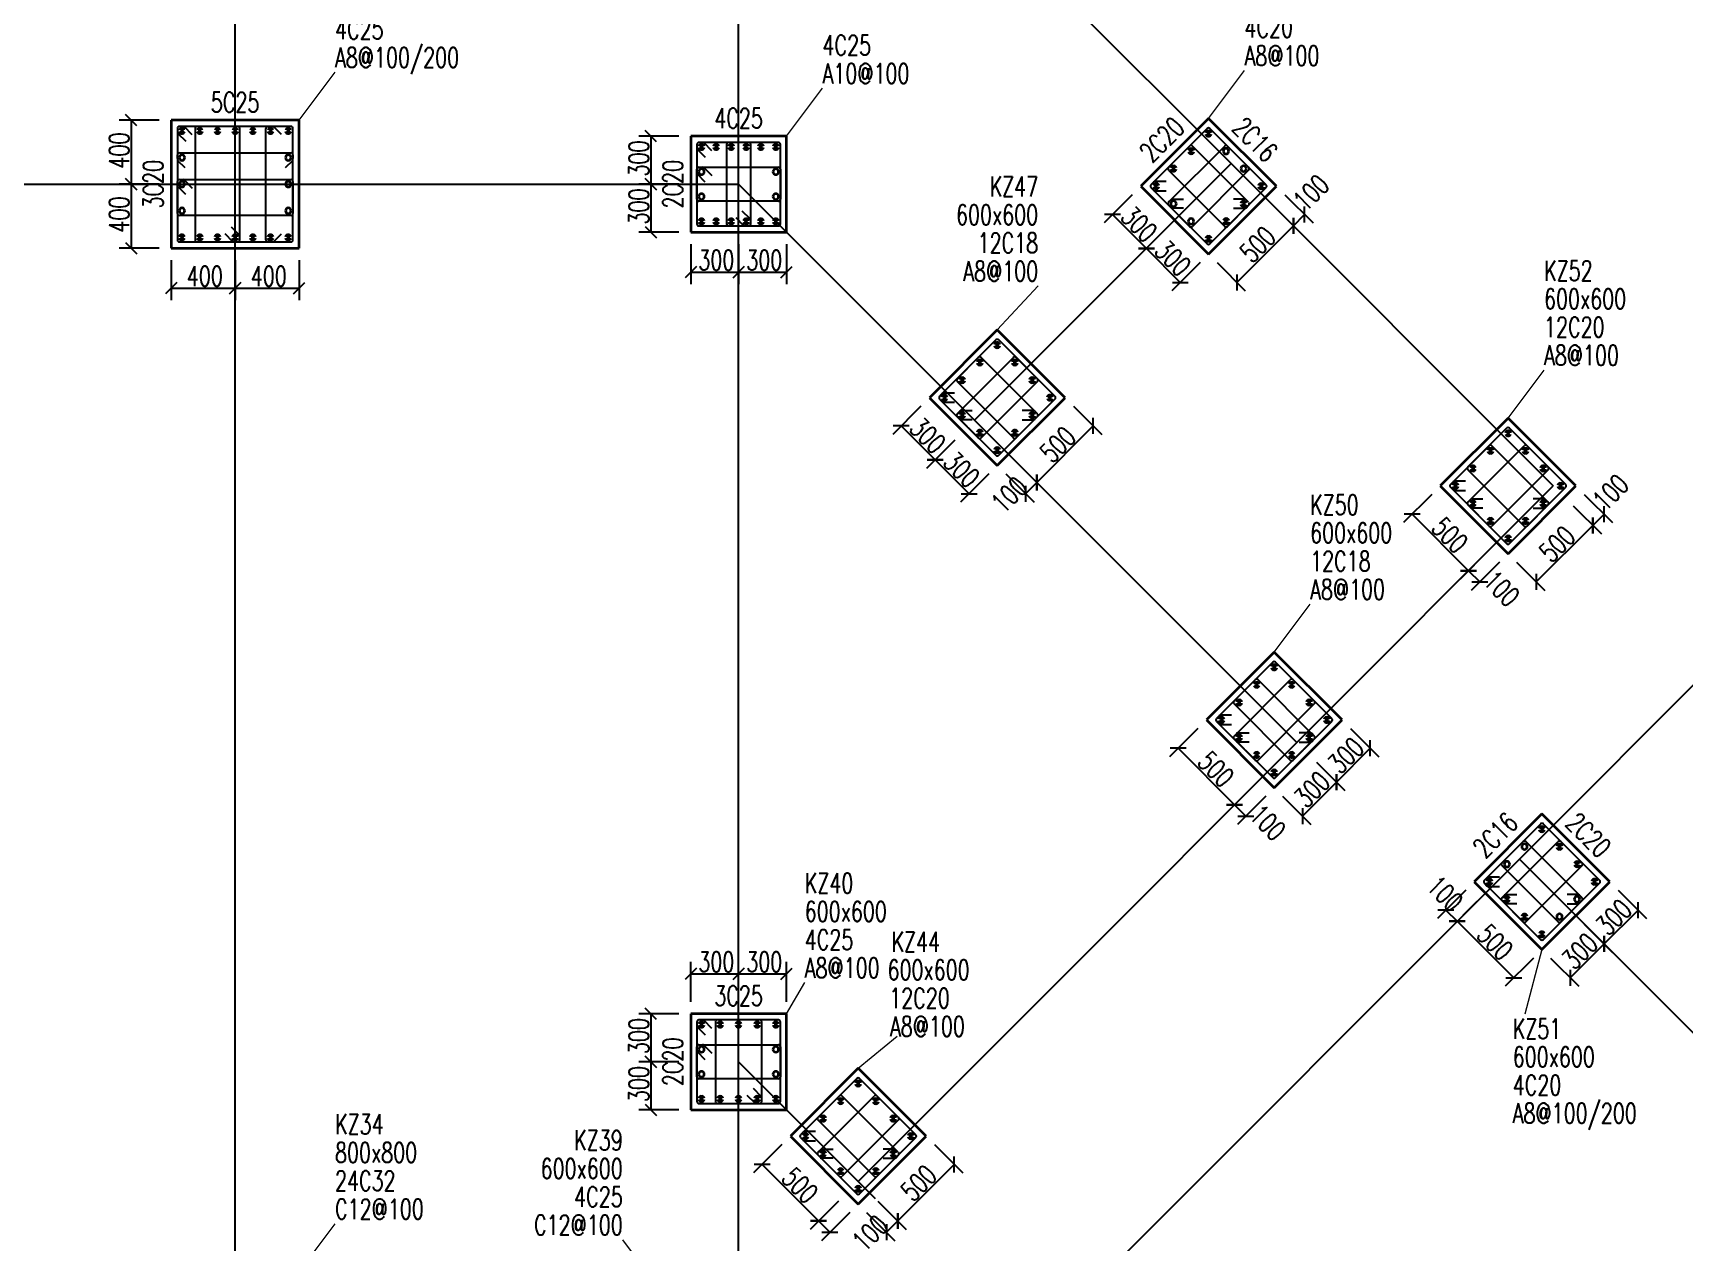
# Model space of a CAD drawing. Header units: inches. Extents: x 18712 to 314639, y 0 to 420500.
# Drawn here: x 77282 to 97940, y 219037 to 234155 of the extents above; entities that cross this region are included whole.
import ezdxf
from ezdxf.enums import TextEntityAlignment as Align
from ezdxf.lldxf.tags import DXFTag

# ---------------------------------------------------------------- set-up
doc = ezdxf.new("R2010")
doc.units = ezdxf.units.IN
doc.header["$LTSCALE"] = 1000
doc.header["$MEASUREMENT"] = 0
doc.layers.get('0').update_dxf_attribs({"true_color": 0xffffff})
for name, color, linetype, true_color in [('DOTE', 1, 'DOTE', 0xff0000), ('G-KL|柱标注', 3, 'Continuous', 0x00ff00), ('TK-TEXT', 4, 'Continuous', 0x00ffff), ('ZG-图号', 2, 'Continuous', 0xffff00), ('ZG-图名', 1, 'Continuous', 0xff0000), ('柱原位标注', 7, 'Continuous', 0xffffff), ('柱名称编号', 2, 'Continuous', 0xffff00), ('柱尺寸标注', 3, 'Continuous', 0x00ff00), ('柱标注引线', 2, 'Continuous', 0xffff00), ('柱箍筋', 1, 'Continuous', 0xff0000), ('柱纵筋', 1, 'Continuous', 0xff0000), ('柱集中标注', 2, 'Continuous', 0xffff00), ('砼柱', 2, 'Continuous', 0xffff00)]:
    doc.layers.add(name, color=color, linetype=linetype, true_color=true_color)
doc.styles.add('-宋体', font='simsun.ttc', dxfattribs={"height": 0.2, "bigfont": 'gbcbig.shx'})
doc.styles.add('TSSD_Rein', font='txt.shx', dxfattribs={"height": 0.2, "bigfont": 'gbcbig.shx'})
tags = doc.linetypes.add('DOTE', pattern=[2.42, 2, -0.2, 0.02, -0.2]).pattern_tags.tags
tags[10:11] = [DXFTag(74, 4), DXFTag(75, 0), DXFTag(340, '0'), DXFTag(46, 0.0), DXFTag(50, 0.0), DXFTag(44, 0.0), DXFTag(45, 0.0)]
tags[8:9] = [DXFTag(74, 4), DXFTag(75, 0), DXFTag(340, '0'), DXFTag(46, 0.0), DXFTag(50, 0.0), DXFTag(44, 0.0), DXFTag(45, 0.0)]
tags[6:7] = [DXFTag(74, 4), DXFTag(75, 0), DXFTag(340, '0'), DXFTag(46, 0.0), DXFTag(50, 0.0), DXFTag(44, 0.0), DXFTag(45, 0.0)]
tags[4:5] = [DXFTag(74, 4), DXFTag(75, 0), DXFTag(340, '0'), DXFTag(46, 0.0), DXFTag(50, 0.0), DXFTag(44, 0.0), DXFTag(45, 0.0)]

# ---------------------------------------------------------------- blocks, each defined once
blk = doc.blocks.new('A$C6f5e09ec')
at = {"layer": 'DOTE', "lineweight": -3}
for p, q in [((-35332, -27475), (-29180, -21323)), ((-41484, -33627), (-35332, -27475)), ((-35332, -27475), (-32786, -30021))]:
    blk.add_line(p, q, dxfattribs=at)
at = {"layer": 'G-KL|柱标注', "color": 3, "lineweight": -3, "true_color": 0x00ff00}
for p, q in [((-51401, -19035), (-51401, -13035)), ((-45101, -19035), (-45101, -14535)), ((-43181, -14535), (-38938, -18778)), ((-42148, -21988), (-38938, -18778)), ((-38938, -18778), (-34907, -22808)), ((-55901, -19035), (-51401, -19035)), ((-51401, -19035), (-48251, -19035)), ((-51401, -24735), (-51401, -19035)), ((-48251, -19035), (-45101, -19035)), ((-45101, -19035), (-42148, -21988)), ((-45101, -24735), (-45101, -19035)), ((-42148, -21988), (-38117, -26018)), ((-38117, -26018), (-34907, -22808)), ((-51401, -26235), (-51401, -24735)), ((-45101, -30010), (-45101, -24735)), ((-40967, -28868), (-38117, -26018)), ((-51401, -30435), (-51401, -26235)), ((-43605, -31506), (-40967, -28868)), ((-45101, -33435), (-45101, -30010)), ((-45101, -30010), (-43605, -31506)), ((-51401, -33435), (-51401, -30435)), ((-43605, -31506), (-43393, -31718))]:
    blk.add_line(p, q, dxfattribs=at)
at = {"layer": 'G-KL|柱标注', "color": 0, "lineweight": -3}
for p, q in [((-52701, -18235), (-52701, -19035)), ((-46201, -18435), (-46201, -19035)), ((-52701, -19035), (-52701, -19835)), ((-46201, -19035), (-46201, -19635)), ((-40423, -19414), (-39999, -19838)), ((-38867, -20263), (-38160, -19556)), ((-39999, -19838), (-39574, -20263)), ((-45701, -20135), (-45101, -20135)), ((-45101, -20135), (-44501, -20135)), ((-52201, -20335), (-51401, -20335)), ((-51401, -20335), (-50601, -20335)), ((-41370, -22765), (-40663, -22058)), ((-36675, -23162), (-35968, -23869)), ((-39602, -26089), (-38895, -26796)), ((-45701, -28910), (-45101, -28910)), ((-45101, -28910), (-44501, -28910))]:
    blk.add_line(p, q, dxfattribs=at)
at = {"layer": '柱尺寸标注', "color": 3, "linetype": 'ByBlock', "lineweight": -3, "true_color": 0x00ff00}
for p, q in [((-52630, -18306), (-52771, -18164)), ((-46130, -18506), (-46271, -18364)), ((-52771, -18964), (-52630, -19106)), ((-52630, -19106), (-52771, -18964)), ((-46271, -18964), (-46130, -19106)), ((-46130, -19106), (-46271, -18964)), ((-40323, -19414), (-40523, -19414)), ((-38019, -19514), (-38019, -19314)), ((-46271, -19564), (-46130, -19706)), ((-38160, -19656), (-38160, -19456)), ((-38160, -19456), (-38160, -19656)), ((-52771, -19764), (-52630, -19906)), ((-40099, -19838), (-39899, -19838)), ((-39899, -19838), (-40099, -19838)), ((-45630, -20064), (-45771, -20206)), ((-45171, -20206), (-45030, -20064)), ((-45030, -20064), (-45171, -20206)), ((-44571, -20206), (-44430, -20064)), ((-38867, -20163), (-38867, -20363)), ((-52130, -20264), (-52271, -20406)), ((-51471, -20406), (-51330, -20264)), ((-51330, -20264), (-51471, -20406)), ((-50671, -20406), (-50530, -20264)), ((-39674, -20263), (-39474, -20263)), ((-42967, -22058), (-43167, -22058)), ((-40663, -22158), (-40663, -21958)), ((-42743, -22483), (-42543, -22483)), ((-42543, -22483), (-42743, -22483)), ((-41370, -22865), (-41370, -22665)), ((-41370, -22665), (-41370, -22865)), ((-42318, -22907), (-42118, -22907)), ((-41511, -22807), (-41511, -23007)), ((-34271, -23262), (-34271, -23062)), ((-36575, -23162), (-36775, -23162)), ((-34412, -23403), (-34412, -23203)), ((-34412, -23203), (-34412, -23403)), ((-36068, -23869), (-35868, -23869)), ((-35868, -23869), (-36068, -23869)), ((-35120, -23910), (-35120, -24110)), ((-35927, -24010), (-35727, -24010)), ((-37198, -26189), (-37198, -25989)), ((-39502, -26089), (-39702, -26089)), ((-37622, -26613), (-37622, -26413)), ((-37622, -26413), (-37622, -26613)), ((-38995, -26796), (-38795, -26796)), ((-38795, -26796), (-38995, -26796)), ((-38046, -26837), (-38046, -27037)), ((-38853, -26937), (-38653, -26937)), ((-33847, -28212), (-33847, -28012)), ((-36151, -28112), (-36351, -28112)), ((-36210, -28253), (-36010, -28253)), ((-36010, -28253), (-36210, -28253)), ((-34271, -28636), (-34271, -28436)), ((-34271, -28436), (-34271, -28636)), ((-45630, -28839), (-45771, -28981)), ((-45171, -28981), (-45030, -28839)), ((-45030, -28839), (-45171, -28981)), ((-44571, -28981), (-44430, -28839)), ((-34695, -28860), (-34695, -29060)), ((-35502, -28960), (-35302, -28960)), ((-46130, -29481), (-46271, -29339)), ((-46271, -29939), (-46130, -30081)), ((-46130, -30081), (-46271, -29939)), ((-46271, -30539), (-46130, -30681)), ((-44707, -31294), (-44907, -31294)), ((-42403, -31394), (-42403, -31194)), ((-44200, -32001), (-44000, -32001)), ((-44000, -32001), (-44200, -32001)), ((-43110, -32101), (-43110, -31901)), ((-43110, -31901), (-43110, -32101)), ((-44058, -32142), (-43858, -32142)), ((-43251, -32042), (-43251, -32242))]:
    blk.add_line(p, q, dxfattribs=at)
at = {"layer": '柱尺寸标注', "color": 3, "lineweight": -3, "true_color": 0x00ff00}
for p, q in [((-52351, -18235), (-52851, -18235)), ((-45851, -18435), (-46351, -18435)), ((-52351, -19035), (-52851, -19035)), ((-52351, -19035), (-52851, -19035)), ((-45851, -19035), (-46351, -19035)), ((-45851, -19035), (-46351, -19035)), ((-40175, -19167), (-40529, -19520)), ((-38266, -19167), (-37913, -19520)), ((-38408, -19308), (-38054, -19662)), ((-38408, -19308), (-38054, -19662)), ((-38160, -19556), (-38019, -19414)), ((-39751, -19591), (-40105, -19944)), ((-39751, -19591), (-40105, -19944)), ((-45851, -19635), (-46351, -19635)), ((-45701, -19785), (-45701, -20285)), ((-45101, -19785), (-45101, -20285)), ((-45101, -19785), (-45101, -20285)), ((-44501, -19785), (-44501, -20285)), ((-52351, -19835), (-52851, -19835)), ((-52201, -19985), (-52201, -20485)), ((-51401, -19985), (-51401, -20485)), ((-51401, -19985), (-51401, -20485)), ((-50601, -19985), (-50601, -20485)), ((-39327, -20015), (-39680, -20369)), ((-39115, -20015), (-38761, -20369)), ((-42820, -21811), (-43173, -22164)), ((-40910, -21811), (-40557, -22164)), ((-43067, -22058), (-42643, -22483)), ((-42395, -22235), (-42749, -22589)), ((-42395, -22235), (-42749, -22589)), ((-42643, -22483), (-42218, -22907)), ((-41971, -22659), (-42325, -23013)), ((-41759, -22659), (-41405, -23013)), ((-41617, -22518), (-41264, -22871)), ((-41617, -22518), (-41264, -22871)), ((-41511, -22907), (-41370, -22765)), ((-36428, -22914), (-36781, -23268)), ((-34519, -22914), (-34165, -23268)), ((-34660, -23056), (-34306, -23409)), ((-34660, -23056), (-34306, -23409)), ((-35120, -24010), (-34412, -23303)), ((-34412, -23303), (-34271, -23162)), ((-35721, -23621), (-36074, -23975)), ((-35721, -23621), (-36074, -23975)), ((-35968, -23869), (-35827, -24010)), ((-35579, -23763), (-35933, -24116)), ((-35367, -23763), (-35014, -24116)), ((-39354, -25841), (-39708, -26195)), ((-37445, -25841), (-37092, -26195)), ((-37622, -26513), (-37198, -26089)), ((-37870, -26265), (-37516, -26619)), ((-37870, -26265), (-37516, -26619)), ((-38647, -26548), (-39001, -26902)), ((-38647, -26548), (-39001, -26902)), ((-38046, -26937), (-37622, -26513)), ((-38895, -26796), (-38753, -26937)), ((-38506, -26690), (-38859, -27043)), ((-38294, -26690), (-37940, -27043)), ((-36003, -27864), (-36357, -28218)), ((-34094, -27864), (-33741, -28218)), ((-35862, -28005), (-36216, -28359)), ((-35862, -28005), (-36216, -28359)), ((-36251, -28112), (-36110, -28253)), ((-36110, -28253), (-35402, -28960)), ((-34519, -28288), (-34165, -28642)), ((-34519, -28288), (-34165, -28642)), ((-34271, -28536), (-33847, -28112)), ((-35155, -28713), (-35508, -29066)), ((-34943, -28713), (-34589, -29066)), ((-34695, -28960), (-34271, -28536)), ((-45701, -29260), (-45701, -28760)), ((-45101, -29260), (-45101, -28760)), ((-45101, -29260), (-45101, -28760)), ((-44501, -29260), (-44501, -28760)), ((-45851, -29410), (-46351, -29410)), ((-46201, -29410), (-46201, -30010)), ((-45851, -30010), (-46351, -30010)), ((-45851, -30010), (-46351, -30010)), ((-46201, -30010), (-46201, -30610)), ((-45851, -30610), (-46351, -30610)), ((-44559, -31046), (-44913, -31400)), ((-42650, -31046), (-42297, -31400)), ((-44807, -31294), (-44100, -32001)), ((-43110, -32001), (-42403, -31294)), ((-43852, -31753), (-44206, -32107)), ((-43852, -31753), (-44206, -32107)), ((-43357, -31753), (-43004, -32107)), ((-43357, -31753), (-43004, -32107)), ((-44100, -32001), (-43958, -32142)), ((-43711, -31895), (-44064, -32248)), ((-43499, -31895), (-43145, -32248)), ((-43251, -32142), (-43110, -32001))]:
    blk.add_line(p, q, dxfattribs=at)
at = {"layer": '柱标注引线', "lineweight": 18}
for p, q in [((-50601, -18235), (-50151, -17635)), ((-39221, -18212), (-38771, -17612)), ((-44501, -18435), (-44051, -17835)), ((-41865, -20856), (-41353, -20308)), ((-35473, -21960), (-35023, -21360)), ((-38400, -24886), (-37950, -24286)), ((-35049, -28607), (-35264, -29416)), ((-44501, -29410), (-44274, -29020)), ((-43605, -30091), (-43118, -29688)), ((-50601, -32635), (-50151, -32035)), ((-46101, -32835), (-46551, -32235))]:
    blk.add_line(p, q, dxfattribs=at)
at = {"layer": '柱箍筋', "lineweight": 25}
for p, q in [((-52123, -18338), (-52123, -19733)), ((-52123, -18338), (-52123, -18384)), ((-52052, -18313), (-52098, -18313)), ((-50703, -18313), (-52098, -18313)), ((-51937, -18418), (-52034, -18320)), ((-51901, -18338), (-51901, -19733)), ((-51368, -18313), (-51876, -18313)), ((-51343, -19733), (-51343, -18338)), ((-51015, -19733), (-51015, -18338)), ((-50990, -18313), (-50944, -18313)), ((-50916, -18320), (-50827, -18408)), ((-50678, -19733), (-50678, -18338)), ((-39238, -18339), (-39942, -19043)), ((-38500, -19043), (-39203, -18339)), ((-52116, -18401), (-52018, -18499)), ((-45623, -18538), (-45623, -19533)), ((-45623, -18538), (-45623, -18584)), ((-45552, -18513), (-45598, -18513)), ((-44603, -18513), (-45598, -18513)), ((-45437, -18618), (-45534, -18520)), ((-45251, -18538), (-45251, -19533)), ((-44975, -18513), (-45226, -18513)), ((-44950, -19533), (-44950, -18538)), ((-44578, -19533), (-44578, -18538)), ((-39458, -18559), (-39723, -18824)), ((-39723, -19262), (-39019, -18559)), ((-38719, -19262), (-39422, -18559)), ((-38984, -18559), (-38719, -18824)), ((-52123, -18716), (-52123, -18670)), ((-52027, -18832), (-52116, -18744)), ((-52098, -18645), (-50703, -18645)), ((-50685, -18744), (-50774, -18832)), ((-50678, -18670), (-50678, -18716)), ((-45616, -18601), (-45518, -18699)), ((-52123, -19049), (-52123, -19003)), ((-52123, -19400), (-52123, -19003)), ((-52098, -18978), (-50703, -18978)), ((-52098, -18978), (-52052, -18978)), ((-52034, -18985), (-51937, -19083)), ((-50678, -19003), (-50678, -19400)), ((-45623, -18894), (-45623, -18848)), ((-45623, -19223), (-45623, -18848)), ((-45518, -19009), (-45616, -18911)), ((-45598, -18823), (-44603, -18823)), ((-45598, -18823), (-45552, -18823)), ((-45534, -18830), (-45437, -18928)), ((-44578, -18848), (-44578, -19223)), ((-39753, -19003), (-39892, -19003)), ((-39723, -18859), (-39019, -19563)), ((-38719, -18859), (-39422, -19563)), ((-52018, -19164), (-52116, -19066)), ((-39910, -19010), (-39942, -19043)), ((-39942, -19078), (-39238, -19782)), ((-39942, -19078), (-39910, -19111)), ((-39892, -19118), (-39753, -19118)), ((-39203, -19782), (-38500, -19078)), ((-44603, -19248), (-45598, -19248)), ((-44957, -19469), (-45055, -19371)), ((-39723, -19262), (-39690, -19230)), ((-39690, -19330), (-39723, -19297)), ((-39458, -19563), (-39723, -19297)), ((-39673, -19222), (-39534, -19222)), ((-39534, -19337), (-39673, -19337)), ((-38984, -19563), (-38719, -19297)), ((-38769, -19222), (-38907, -19222)), ((-38907, -19337), (-38769, -19337)), ((-38719, -19262), (-38751, -19230)), ((-38751, -19330), (-38719, -19297)), ((-50703, -19425), (-52098, -19425)), ((-51350, -19669), (-51448, -19571)), ((-45598, -19558), (-44603, -19558)), ((-45226, -19558), (-44975, -19558)), ((-45137, -19452), (-45039, -19550)), ((-45021, -19558), (-44975, -19558)), ((-44950, -19533), (-44950, -19487)), ((-52098, -19758), (-50703, -19758)), ((-51876, -19758), (-51368, -19758)), ((-51530, -19652), (-51432, -19750)), ((-51414, -19758), (-51368, -19758)), ((-51343, -19733), (-51343, -19687)), ((-50944, -19758), (-50990, -19758)), ((-50827, -19662), (-50916, -19750)), ((-41883, -20983), (-42586, -21687)), ((-41144, -21687), (-41847, -20983)), ((-42102, -21203), (-42367, -21468)), ((-42367, -21906), (-41663, -21203)), ((-41363, -21906), (-42066, -21203)), ((-41628, -21203), (-41363, -21468)), ((-42554, -21655), (-42586, -21687)), ((-42398, -21647), (-42536, -21647)), ((-42367, -21503), (-41663, -22207)), ((-41363, -21503), (-42066, -22207)), ((-42586, -21722), (-41883, -22426)), ((-42586, -21722), (-42554, -21755)), ((-42536, -21762), (-42398, -21762)), ((-42367, -21906), (-42334, -21874)), ((-42317, -21866), (-42178, -21866)), ((-41847, -22426), (-41144, -21722)), ((-41413, -21866), (-41552, -21866)), ((-41363, -21906), (-41395, -21874)), ((-42334, -21974), (-42367, -21942)), ((-42102, -22207), (-42367, -21942)), ((-42178, -21981), (-42317, -21981)), ((-41628, -22207), (-41363, -21942)), ((-41552, -21981), (-41413, -21981)), ((-41395, -21974), (-41363, -21942)), ((-35491, -22087), (-36194, -22791)), ((-34752, -22791), (-35455, -22087)), ((-35710, -22306), (-35975, -22571)), ((-35975, -23010), (-35272, -22306)), ((-34971, -23010), (-35675, -22306)), ((-35236, -22306), (-34971, -22571)), ((-35975, -22607), (-35272, -23310)), ((-34971, -22607), (-35675, -23310)), ((-36162, -22758), (-36194, -22791)), ((-36194, -22826), (-35491, -23530)), ((-36194, -22826), (-36162, -22858)), ((-36006, -22751), (-36144, -22751)), ((-36144, -22866), (-36006, -22866)), ((-35455, -23530), (-34752, -22826)), ((-35975, -23010), (-35943, -22977)), ((-35943, -23078), (-35975, -23045)), ((-35710, -23310), (-35975, -23045)), ((-35925, -22970), (-35787, -22970)), ((-35787, -23085), (-35925, -23085)), ((-35236, -23310), (-34971, -23045)), ((-35021, -22970), (-35160, -22970)), ((-35160, -23085), (-35021, -23085)), ((-34971, -23010), (-35004, -22977)), ((-35004, -23078), (-34971, -23045)), ((-38418, -25014), (-39121, -25717)), ((-37679, -25717), (-38382, -25014)), ((-38637, -25233), (-38902, -25498)), ((-38902, -25937), (-38198, -25233)), ((-37898, -25937), (-38601, -25233)), ((-38163, -25233), (-37898, -25498)), ((-38902, -25533), (-38198, -26237)), ((-37898, -25533), (-38601, -26237)), ((-39089, -25685), (-39121, -25717)), ((-39121, -25753), (-38418, -26456)), ((-39121, -25753), (-39089, -25785)), ((-38932, -25677), (-39071, -25677)), ((-39071, -25792), (-38932, -25792)), ((-38382, -26456), (-37679, -25753)), ((-38902, -25937), (-38869, -25904)), ((-38869, -26004), (-38902, -25972)), ((-38637, -26237), (-38902, -25972)), ((-38852, -25897), (-38713, -25897)), ((-38713, -26012), (-38852, -26012)), ((-38163, -26237), (-37898, -25972)), ((-37948, -25897), (-38086, -25897)), ((-38086, -26012), (-37948, -26012)), ((-37898, -25937), (-37930, -25904)), ((-37930, -26004), (-37898, -25972)), ((-35067, -27037), (-35770, -27740)), ((-34328, -27740), (-35031, -27037)), ((-35286, -27256), (-35551, -27521)), ((-35551, -27960), (-34847, -27256)), ((-34547, -27960), (-35250, -27256)), ((-34812, -27256), (-34547, -27521)), ((-35551, -27556), (-34847, -28260)), ((-34547, -27556), (-35250, -28260)), ((-35738, -27708), (-35770, -27740)), ((-35770, -27776), (-35067, -28479)), ((-35770, -27776), (-35738, -27808)), ((-35581, -27701), (-35720, -27701)), ((-35720, -27816), (-35581, -27816)), ((-35031, -28479), (-34328, -27776)), ((-35551, -27960), (-35518, -27927)), ((-35518, -28027), (-35551, -27995)), ((-35286, -28260), (-35551, -27995)), ((-35501, -27920), (-35362, -27920)), ((-35362, -28035), (-35501, -28035)), ((-34812, -28260), (-34547, -27995)), ((-34597, -27920), (-34735, -27920)), ((-34735, -28035), (-34597, -28035)), ((-34547, -27960), (-34579, -27927)), ((-34579, -28027), (-34547, -27995)), ((-45623, -29512), (-45623, -30507)), ((-45623, -29512), (-45623, -29558)), ((-45552, -29487), (-45598, -29487)), ((-44603, -29487), (-45598, -29487)), ((-45437, -29593), (-45534, -29495)), ((-45391, -29512), (-45391, -30507)), ((-44836, -29487), (-45366, -29487)), ((-44811, -30507), (-44811, -29512)), ((-44578, -30507), (-44578, -29512)), ((-45616, -29576), (-45518, -29674)), ((-45623, -29868), (-45623, -29822)), ((-45623, -30197), (-45623, -29822)), ((-45518, -29984), (-45616, -29886)), ((-45598, -29797), (-44603, -29797)), ((-45598, -29797), (-45552, -29797)), ((-45534, -29805), (-45437, -29903)), ((-44578, -29822), (-44578, -30197)), ((-44603, -30222), (-45598, -30222)), ((-44818, -30444), (-44916, -30346)), ((-43623, -30219), (-44326, -30922)), ((-42884, -30922), (-43587, -30219)), ((-45598, -30532), (-44603, -30532)), ((-45366, -30532), (-44836, -30532)), ((-44997, -30427), (-44899, -30525)), ((-44882, -30532), (-44836, -30532)), ((-44811, -30507), (-44811, -30461)), ((-43842, -30438), (-44107, -30703)), ((-44107, -31142), (-43403, -30438)), ((-43103, -31142), (-43806, -30438)), ((-43368, -30438), (-43103, -30703)), ((-44107, -30738), (-43403, -31442)), ((-43103, -30738), (-43806, -31442)), ((-44294, -30890), (-44326, -30922)), ((-44326, -30958), (-43623, -31661)), ((-44326, -30958), (-44294, -30990)), ((-44137, -30882), (-44276, -30882)), ((-43587, -31661), (-42884, -30958)), ((-44276, -30997), (-44137, -30997)), ((-44107, -31142), (-44074, -31109)), ((-44074, -31209), (-44107, -31177)), ((-43842, -31442), (-44107, -31177)), ((-44057, -31102), (-43918, -31102)), ((-43368, -31442), (-43103, -31177)), ((-43153, -31102), (-43291, -31102)), ((-43103, -31142), (-43135, -31109)), ((-43135, -31209), (-43103, -31177)), ((-43918, -31217), (-44057, -31217)), ((-43291, -31217), (-43153, -31217))]:
    blk.add_line(p, q, dxfattribs=at)
for centre, radius, start, end in [((-52098, -18338), 25, 90, 180), ((-52098, -18338), 25, 90, 180), ((-52098, -18384), 25, 180, 225), ((-52052, -18338), 25, 45, 90), ((-51876, -18338), 25, 90, 180), ((-51368, -18338), 25, 360, 90), ((-50990, -18338), 25, 90, 180), ((-50943, -18369), 56.1, 60.3939, 90.3285), ((-50703, -18338), 25, 360, 90), ((-39221, -18357), 25, 45, 135), ((-45598, -18538), 25, 90, 180), ((-45598, -18538), 25, 90, 180), ((-45598, -18584), 25, 180, 225), ((-45552, -18538), 25, 45, 90), ((-45226, -18538), 25, 90, 180), ((-44975, -18538), 25, 360, 90), ((-44603, -18538), 25, 360, 90), ((-39440, -18576), 25, 45, 135), ((-39002, -18576), 25, 45, 135), ((-52098, -18670), 25, 90, 180), ((-52067, -18716), 56.1, 179.6715, 209.6061), ((-50703, -18670), 25, 360, 90), ((-50734, -18716), 56.1, 330.3939, 0.3285), ((-52098, -19003), 25, 90, 180), ((-52098, -19003), 25, 90, 180), ((-52052, -19003), 25, 45, 90), ((-50703, -19003), 25, 360, 90), ((-45598, -18848), 25, 90, 180), ((-45598, -18848), 25, 90, 180), ((-45598, -18894), 25, 180, 225), ((-45552, -18848), 25, 45, 90), ((-44603, -18848), 25, 360, 90), ((-39892, -19028), 25, 90, 135), ((-39705, -18841), 25, 135, 225), ((-38736, -18841), 25, 315, 45), ((-52098, -19049), 25, 180, 225), ((-39924, -19061), 25, 135, 225), ((-39924, -19061), 25, 135, 225), ((-39892, -19093), 25, 225, 270), ((-38517, -19061), 25, 315, 45), ((-52098, -19400), 25, 180, 270), ((-50703, -19400), 25, 270, 0), ((-45598, -19223), 25, 180, 270), ((-44603, -19223), 25, 270, 0), ((-39705, -19280), 25, 135, 225), ((-39705, -19280), 25, 135, 225), ((-39673, -19247), 25, 90, 135), ((-39673, -19312), 25, 225, 270), ((-38769, -19247), 25, 45, 90), ((-38769, -19312), 25, 270, 315), ((-38736, -19280), 25, 315, 45), ((-38736, -19280), 25, 315, 45), ((-45598, -19533), 25, 180, 270), ((-45226, -19533), 25, 180, 270), ((-45021, -19533), 25, 225, 270), ((-44975, -19533), 25, 270, 0), ((-44975, -19533), 25, 270, 0), ((-44975, -19487), 25, 0, 45), ((-44603, -19533), 25, 270, 0), ((-39440, -19545), 25, 225, 315), ((-39002, -19545), 25, 225, 315), ((-52098, -19733), 25, 180, 270), ((-51876, -19733), 25, 180, 270), ((-51414, -19733), 25, 225, 270), ((-51368, -19733), 25, 270, 0), ((-51368, -19733), 25, 270, 0), ((-51368, -19687), 25, 0, 45), ((-50990, -19733), 25, 180, 270), ((-50943, -19702), 56.1, 269.6715, 299.6061), ((-50703, -19733), 25, 270, 0), ((-39221, -19764), 25, 225, 315), ((-41865, -21001), 25, 45, 135), ((-42084, -21220), 25, 45, 135), ((-41646, -21220), 25, 45, 135), ((-42349, -21486), 25, 135, 225), ((-41381, -21486), 25, 315, 45), ((-42568, -21705), 25, 135, 225), ((-42568, -21705), 25, 135, 225), ((-42536, -21672), 25, 90, 135), ((-41161, -21705), 25, 315, 45), ((-42536, -21737), 25, 225, 270), ((-42317, -21891), 25, 90, 135), ((-41413, -21891), 25, 45, 90), ((-42349, -21924), 25, 135, 225), ((-42349, -21924), 25, 135, 225), ((-42317, -21956), 25, 225, 270), ((-41413, -21956), 25, 270, 315), ((-41381, -21924), 25, 315, 45), ((-41381, -21924), 25, 315, 45), ((-35473, -22105), 25, 45, 135), ((-42084, -22189), 25, 225, 315), ((-41646, -22189), 25, 225, 315), ((-35692, -22324), 25, 45, 135), ((-35254, -22324), 25, 45, 135), ((-41865, -22408), 25, 225, 315), ((-35958, -22589), 25, 135, 225), ((-34989, -22589), 25, 315, 45), ((-36177, -22808), 25, 135, 225), ((-36177, -22808), 25, 135, 225), ((-36144, -22776), 25, 90, 135), ((-36144, -22841), 25, 225, 270), ((-34770, -22808), 25, 315, 45), ((-35958, -23027), 25, 135, 225), ((-35958, -23027), 25, 135, 225), ((-35925, -22995), 25, 90, 135), ((-35925, -23060), 25, 225, 270), ((-35021, -22995), 25, 45, 90), ((-35021, -23060), 25, 270, 315), ((-34989, -23027), 25, 315, 45), ((-34989, -23027), 25, 315, 45), ((-35692, -23293), 25, 225, 315), ((-35254, -23293), 25, 225, 315), ((-35473, -23512), 25, 225, 315), ((-38400, -25031), 25, 45, 135), ((-38619, -25251), 25, 45, 135), ((-38181, -25251), 25, 45, 135), ((-38884, -25516), 25, 135, 225), ((-37915, -25516), 25, 315, 45), ((-39103, -25735), 25, 135, 225), ((-39103, -25735), 25, 135, 225), ((-39071, -25702), 25, 90, 135), ((-39071, -25767), 25, 225, 270), ((-37696, -25735), 25, 315, 45), ((-38884, -25954), 25, 135, 225), ((-38884, -25954), 25, 135, 225), ((-38852, -25922), 25, 90, 135), ((-38852, -25987), 25, 225, 270), ((-37948, -25922), 25, 45, 90), ((-37948, -25987), 25, 270, 315), ((-37915, -25954), 25, 315, 45), ((-37915, -25954), 25, 315, 45), ((-38619, -26219), 25, 225, 315), ((-38181, -26219), 25, 225, 315), ((-38400, -26439), 25, 225, 315), ((-35049, -27054), 25, 45, 135), ((-35268, -27274), 25, 45, 135), ((-34830, -27274), 25, 45, 135), ((-35533, -27539), 25, 135, 225), ((-34565, -27539), 25, 315, 45), ((-35752, -27758), 25, 135, 225), ((-35752, -27758), 25, 135, 225), ((-35720, -27726), 25, 90, 135), ((-35720, -27791), 25, 225, 270), ((-34345, -27758), 25, 315, 45), ((-35533, -27977), 25, 135, 225), ((-35533, -27977), 25, 135, 225), ((-35501, -27945), 25, 90, 135), ((-35501, -28010), 25, 225, 270), ((-34597, -27945), 25, 45, 90), ((-34597, -28010), 25, 270, 315), ((-34565, -27977), 25, 315, 45), ((-34565, -27977), 25, 315, 45), ((-35268, -28242), 25, 225, 315), ((-34830, -28242), 25, 225, 315), ((-35049, -28462), 25, 225, 315), ((-45598, -29512), 25, 90, 180), ((-45598, -29512), 25, 90, 180), ((-45552, -29512), 25, 45, 90), ((-45366, -29512), 25, 90, 180), ((-44836, -29512), 25, 360, 90), ((-44603, -29512), 25, 360, 90), ((-45598, -29558), 25, 180, 225), ((-45598, -29822), 25, 90, 180), ((-45598, -29822), 25, 90, 180), ((-45598, -29868), 25, 180, 225), ((-45552, -29822), 25, 45, 90), ((-44603, -29822), 25, 360, 90), ((-45598, -30197), 25, 180, 270), ((-44603, -30197), 25, 270, 0), ((-43605, -30236), 25, 45, 135), ((-45598, -30507), 25, 180, 270), ((-45366, -30507), 25, 180, 270), ((-44882, -30507), 25, 225, 270), ((-44836, -30507), 25, 270, 0), ((-44836, -30507), 25, 270, 0), ((-44836, -30461), 25, 0, 45), ((-44603, -30507), 25, 270, 0), ((-43824, -30456), 25, 45, 135), ((-43386, -30456), 25, 45, 135), ((-44089, -30721), 25, 135, 225), ((-43120, -30721), 25, 315, 45), ((-44308, -30940), 25, 135, 225), ((-44308, -30940), 25, 135, 225), ((-44276, -30907), 25, 90, 135), ((-42901, -30940), 25, 315, 45), ((-44276, -30972), 25, 225, 270), ((-44089, -31159), 25, 135, 225), ((-44089, -31159), 25, 135, 225), ((-44057, -31127), 25, 90, 135), ((-43153, -31127), 25, 45, 90), ((-43120, -31159), 25, 315, 45), ((-43120, -31159), 25, 315, 45), ((-44057, -31192), 25, 225, 270), ((-43153, -31192), 25, 270, 315), ((-43824, -31424), 25, 225, 315), ((-43386, -31424), 25, 225, 315), ((-43605, -31644), 25, 225, 315)]:
    blk.add_arc(centre, radius, start, end, dxfattribs=at)
at = {"layer": '柱纵筋', "lineweight": 70}
for centre, start, end in [((-52066, -18370), 0, 180), ((-52066, -18370), 180, 0), ((-51844, -18370), 0, 180), ((-51844, -18370), 180, 0), ((-51622, -18370), 0, 180), ((-51622, -18370), 180, 0), ((-51401, -18370), 0, 180), ((-51401, -18370), 180, 0), ((-51179, -18370), 0, 180), ((-51179, -18370), 180, 0), ((-50957, -18370), 0, 180), ((-50957, -18370), 180, 0), ((-50736, -18370), 0, 180), ((-50736, -18370), 180, 0), ((-39221, -18403), 0, 180), ((-45566, -18570), 0, 180), ((-45566, -18570), 180, 0), ((-45380, -18570), 0, 180), ((-45380, -18570), 180, 0), ((-45194, -18570), 0, 180), ((-45194, -18570), 180, 0), ((-45008, -18570), 0, 180), ((-45008, -18570), 180, 0), ((-44822, -18570), 0, 180), ((-44822, -18570), 180, 0), ((-44636, -18570), 0, 180), ((-44636, -18570), 180, 0), ((-39221, -18403), 180, 0), ((-39440, -18622), 0, 180), ((-39440, -18622), 180, 0), ((-39659, -18841), 0, 180), ((-39659, -18841), 180, 0), ((-39878, -19061), 0, 180), ((-39878, -19061), 180, 0), ((-38563, -19061), 0, 180), ((-38563, -19061), 180, 0), ((-38782, -19280), 0, 180), ((-38782, -19280), 180, 0), ((-45566, -19500), 0, 180), ((-45566, -19500), 180, 0), ((-45380, -19500), 0, 180), ((-45380, -19500), 180, 0), ((-45194, -19500), 0, 180), ((-45194, -19500), 180, 0), ((-45008, -19500), 0, 180), ((-45008, -19500), 180, 0), ((-44822, -19500), 0, 180), ((-44822, -19500), 180, 0), ((-44636, -19500), 0, 180), ((-44636, -19500), 180, 0), ((-39002, -19499), 0, 180), ((-39002, -19499), 180, 0), ((-52066, -19700), 0, 180), ((-52066, -19700), 180, 0), ((-51844, -19700), 0, 180), ((-51844, -19700), 180, 0), ((-51622, -19700), 0, 180), ((-51622, -19700), 180, 0), ((-51401, -19700), 0, 180), ((-51401, -19700), 180, 0), ((-51179, -19700), 0, 180), ((-51179, -19700), 180, 0), ((-50957, -19700), 0, 180), ((-50957, -19700), 180, 0), ((-50736, -19700), 0, 180), ((-50736, -19700), 180, 0), ((-39221, -19718), 0, 180), ((-39221, -19718), 180, 0), ((-41865, -21047), 0, 180), ((-41865, -21047), 180, 0), ((-42084, -21266), 0, 180), ((-42084, -21266), 180, 0), ((-41646, -21266), 0, 180), ((-41646, -21266), 180, 0), ((-42303, -21486), 0, 180), ((-41427, -21486), 0, 180), ((-42523, -21705), 0, 180), ((-42303, -21486), 180, 0), ((-41427, -21486), 180, 0), ((-41207, -21705), 0, 180), ((-42523, -21705), 180, 0), ((-41207, -21705), 180, 0), ((-42303, -21924), 0, 180), ((-42303, -21924), 180, 0), ((-41427, -21924), 0, 180), ((-41427, -21924), 180, 0), ((-42084, -22143), 0, 180), ((-42084, -22143), 180, 0), ((-41646, -22143), 0, 180), ((-41646, -22143), 180, 0), ((-35473, -22151), 0, 180), ((-35473, -22151), 180, 0), ((-41865, -22362), 0, 180), ((-41865, -22362), 180, 0), ((-35692, -22370), 0, 180), ((-35692, -22370), 180, 0), ((-35254, -22370), 0, 180), ((-35254, -22370), 180, 0), ((-35912, -22589), 0, 180), ((-35912, -22589), 180, 0), ((-35035, -22589), 0, 180), ((-35035, -22589), 180, 0), ((-36131, -22808), 0, 180), ((-36131, -22808), 180, 0), ((-34816, -22808), 0, 180), ((-34816, -22808), 180, 0), ((-35912, -23027), 0, 180), ((-35912, -23027), 180, 0), ((-35035, -23027), 0, 180), ((-35035, -23027), 180, 0), ((-35692, -23247), 0, 180), ((-35692, -23247), 180, 0), ((-35254, -23247), 0, 180), ((-35254, -23247), 180, 0), ((-35473, -23466), 0, 180), ((-35473, -23466), 180, 0), ((-38400, -25077), 0, 180), ((-38400, -25077), 180, 0), ((-38619, -25297), 0, 180), ((-38619, -25297), 180, 0), ((-38181, -25297), 0, 180), ((-38181, -25297), 180, 0), ((-38838, -25516), 0, 180), ((-38838, -25516), 180, 0), ((-37961, -25516), 0, 180), ((-37961, -25516), 180, 0), ((-39057, -25735), 0, 180), ((-39057, -25735), 180, 0), ((-37742, -25735), 0, 180), ((-37742, -25735), 180, 0), ((-38838, -25954), 0, 180), ((-38838, -25954), 180, 0), ((-37961, -25954), 0, 180), ((-37961, -25954), 180, 0), ((-38619, -26173), 0, 180), ((-38619, -26173), 180, 0), ((-38181, -26173), 0, 180), ((-38181, -26173), 180, 0), ((-38400, -26393), 0, 180), ((-38400, -26393), 180, 0), ((-35049, -27100), 0, 180), ((-35049, -27100), 180, 0), ((-34830, -27320), 0, 180), ((-34830, -27320), 180, 0), ((-34610, -27539), 0, 180), ((-34610, -27539), 180, 0), ((-35706, -27758), 0, 180), ((-35706, -27758), 180, 0), ((-34391, -27758), 0, 180), ((-34391, -27758), 180, 0), ((-35487, -27977), 0, 180), ((-35487, -27977), 180, 0), ((-35268, -28196), 0, 180), ((-35268, -28196), 180, 0), ((-35049, -28416), 0, 180), ((-35049, -28416), 180, 0), ((-45566, -29545), 0, 180), ((-45333, -29545), 0, 180), ((-45101, -29545), 0, 180), ((-44868, -29545), 0, 180), ((-44636, -29545), 0, 180), ((-45566, -29545), 180, 0), ((-45333, -29545), 180, 0), ((-45101, -29545), 180, 0), ((-44868, -29545), 180, 0), ((-44636, -29545), 180, 0), ((-43605, -30282), 0, 180), ((-43605, -30282), 180, 0), ((-45566, -30475), 0, 180), ((-45566, -30475), 180, 0), ((-45333, -30475), 0, 180), ((-45333, -30475), 180, 0), ((-45101, -30475), 0, 180), ((-45101, -30475), 180, 0), ((-44868, -30475), 0, 180), ((-44868, -30475), 180, 0), ((-44636, -30475), 0, 180), ((-44636, -30475), 180, 0), ((-43824, -30502), 0, 180), ((-43824, -30502), 180, 0), ((-43386, -30502), 0, 180), ((-43386, -30502), 180, 0), ((-44043, -30721), 0, 180), ((-44043, -30721), 180, 0), ((-43166, -30721), 0, 180), ((-43166, -30721), 180, 0), ((-44262, -30940), 0, 180), ((-44262, -30940), 180, 0), ((-42947, -30940), 0, 180), ((-42947, -30940), 180, 0), ((-44043, -31159), 0, 180), ((-44043, -31159), 180, 0), ((-43166, -31159), 0, 180), ((-43166, -31159), 180, 0), ((-43824, -31378), 0, 180), ((-43824, -31378), 180, 0), ((-43386, -31378), 0, 180), ((-43386, -31378), 180, 0), ((-43605, -31598), 0, 180), ((-43605, -31598), 180, 0)]:
    blk.add_arc(centre, 17.5, start, end, dxfattribs=at)
at = {"layer": '柱纵筋', "lineweight": 35}
for centre, start, end in [((-39002, -18622), 0, 180), ((-52066, -18703), 0, 180), ((-52066, -18703), 180, 0), ((-50736, -18703), 0, 180), ((-50736, -18703), 180, 0), ((-39002, -18622), 180, 0), ((-52066, -19035), 0, 180), ((-50736, -19035), 0, 180), ((-45566, -18880), 0, 180), ((-45566, -18880), 180, 0), ((-44636, -18880), 0, 180), ((-44636, -18880), 180, 0), ((-38782, -18841), 0, 180), ((-38782, -18841), 180, 0), ((-52066, -19035), 180, 0), ((-50736, -19035), 180, 0), ((-45566, -19190), 0, 180), ((-45566, -19190), 180, 0), ((-44636, -19190), 0, 180), ((-44636, -19190), 180, 0), ((-52066, -19368), 0, 180), ((-52066, -19368), 180, 0), ((-50736, -19368), 0, 180), ((-50736, -19368), 180, 0), ((-39659, -19280), 0, 180), ((-39659, -19280), 180, 0), ((-39440, -19499), 0, 180), ((-39440, -19499), 180, 0), ((-35268, -27320), 0, 180), ((-35268, -27320), 180, 0), ((-35487, -27539), 0, 180), ((-35487, -27539), 180, 0), ((-34610, -27977), 0, 180), ((-34610, -27977), 180, 0), ((-34830, -28196), 0, 180), ((-34830, -28196), 180, 0), ((-45566, -29855), 0, 180), ((-45566, -29855), 180, 0), ((-44636, -29855), 0, 180), ((-44636, -29855), 180, 0), ((-45566, -30165), 0, 180), ((-44636, -30165), 0, 180), ((-45566, -30165), 180, 0), ((-44636, -30165), 180, 0)]:
    blk.add_arc(centre, 35, start, end, dxfattribs=at)
at = {"layer": '砼柱', "lineweight": 35}
for p, q in [((-50601, -18235), (-52201, -18235)), ((-52201, -18235), (-52201, -19835)), ((-50601, -19835), (-50601, -18235)), ((-39221, -18212), (-40069, -19061)), ((-38372, -19061), (-39221, -18212)), ((-44501, -18435), (-45701, -18435)), ((-45701, -18435), (-45701, -19635)), ((-44501, -19635), (-44501, -18435)), ((-40069, -19061), (-39221, -19909)), ((-39221, -19909), (-38372, -19061)), ((-45701, -19635), (-44501, -19635)), ((-52201, -19835), (-50601, -19835)), ((-41865, -20856), (-42713, -21705)), ((-41016, -21705), (-41865, -20856)), ((-42713, -21705), (-41865, -22553)), ((-41865, -22553), (-41016, -21705)), ((-35473, -21960), (-36322, -22808)), ((-34625, -22808), (-35473, -21960)), ((-36322, -22808), (-35473, -23657)), ((-35473, -23657), (-34625, -22808)), ((-38400, -24886), (-39248, -25735)), ((-37551, -25735), (-38400, -24886)), ((-39248, -25735), (-38400, -26584)), ((-38400, -26584), (-37551, -25735)), ((-35049, -26909), (-35897, -27758)), ((-34200, -27758), (-35049, -26909)), ((-35897, -27758), (-35049, -28607)), ((-35049, -28607), (-34200, -27758)), ((-44501, -29410), (-45701, -29410)), ((-45701, -29410), (-45701, -30610)), ((-44501, -30610), (-44501, -29410)), ((-43605, -30091), (-44453, -30940)), ((-42756, -30940), (-43605, -30091)), ((-45701, -30610), (-44501, -30610)), ((-44453, -30940), (-43605, -31789)), ((-43605, -31789), (-42756, -30940))]:
    blk.add_line(p, q, dxfattribs=at)
at = {"layer": 'TK-TEXT', "style": '-宋体', "width": 0.8}
for tag, p, height in [('若羌县文化体育广播电视和旅游局', (1803, -65292), 189), ('巴州米兰长城国家文化公园建设项目', (1723, -66433), 189), ('结构', (1854, -78522), 300), ('1:100', (4296, -78522), 300), ('2022.07', (1480, -80877), 300), ('A', (4651, -80873), 300)]:
    blk.add_attdef(tag, p, '', height=height, dxfattribs=at)
blk.add_attdef('QFAHJJ-2022-012', text='', height=300, dxfattribs=at).set_placement((3357, -67621), align=Align.CENTER)
at = {"layer": 'ZG-图号', "style": '-宋体', "width": 0.8}
blk.add_attdef('结施-03', (1805, -79277), '', height=300, dxfattribs=at)
at = {"layer": 'ZG-图名', "style": '-宋体', "width": 0.8}
blk.add_attdef('框架柱平面布置图', (1991, -69635), '', height=300, dxfattribs=at)
at = {"layer": '柱原位标注', "style": 'TSSD_Rein', "width": 0.7}
for s, p in [('5C25', (-51401, -18136)), ('4C25', (-45101, -18336)), ('3C25', (-45101, -29310))]:
    blk.add_text(s, height=250, dxfattribs=at).set_placement(p, align=Align.CENTER)
for s, rotation, p in [('2C20', 45, (-39715, -18566)), ('2C16', 315, (-38726, -18566)), ('3C20', 90, (-52300, -19035)), ('2C20', 90, (-45800, -19035)), ('2C16', 45, (-35544, -27263)), ('2C20', 315, (-34554, -27263)), ('2C20', 90, (-45800, -30010))]:
    blk.add_text(s, height=250, rotation=rotation, dxfattribs=at).set_placement(p, align=Align.CENTER)
at = {"layer": '柱名称编号', "style": 'TSSD_Rein', "width": 0.7}
for s, p in [('KZ47', (-41353, -19190)), ('KZ39', (-46551, -31117))]:
    blk.add_text(s, height=250, dxfattribs=at).set_placement(p, align=Align.RIGHT)
for s, p in [('KZ52', (-35023, -20242)), ('KZ50', (-37950, -23169)), ('KZ40', (-44274, -27902)), ('KZ34', (-50151, -30917))]:
    blk.add_text(s, height=250, dxfattribs=at).set_placement(p)
blk.add_text('KZ44', height=250, dxfattribs=at).set_placement((-42580, -28384), align=Align.TOP_RIGHT)
blk.add_text('KZ51', height=250, dxfattribs=at).set_placement((-35415, -29471), align=Align.TOP_LEFT)
at = {"layer": '柱尺寸标注', "color": 7, "true_color": 0xffffff, "style": 'TSSD_Rein', "width": 0.7}
for s, rotation, p in [('400', 90, (-52726, -18839)), ('300', 90, (-46226, -18939)), ('100', 45, (-38007, -19388)), ('400', 90, (-52726, -19639)), ('300', 90, (-46226, -19539)), ('300', 315, (-40337, -19464)), ('500', 45, (-38676, -20036)), ('300', 315, (-39913, -19889)), ('300', 315, (-42982, -22108)), ('500', 45, (-41178, -22539)), ('300', 315, (-42557, -22533)), ('100', 45, (-41785, -23166)), ('100', 45, (-34259, -23136)), ('500', 315, (-36448, -23353)), ('500', 45, (-34928, -23783)), ('100', 315, (-35801, -24022)), ('300', 45, (-37572, -26427)), ('500', 315, (-39375, -26280)), ('300', 45, (-37996, -26852)), ('100', 315, (-38728, -26949)), ('100', 315, (-36510, -27838)), ('300', 45, (-34221, -28450)), ('500', 315, (-35883, -28444)), ('300', 45, (-34645, -28875)), ('300', 90, (-46226, -29914)), ('300', 90, (-46226, -30514)), ('500', 315, (-44580, -31485)), ('500', 45, (-42918, -31774)), ('100', 45, (-43525, -32401))]:
    blk.add_text(s, height=250, rotation=rotation, dxfattribs=at).set_placement(p)
for s, p in [('300', (-45605, -20110)), ('300', (-45005, -20110)), ('400', (-52005, -20310)), ('400', (-51205, -20310)), ('300', (-45605, -28885)), ('300', (-45005, -28885))]:
    blk.add_text(s, height=250, dxfattribs=at).set_placement(p)
at = {"layer": '柱集中标注', "style": 'TSSD_Rein', "width": 0.7}
for s, p in [('4C25', (-50151, -17223)), ('4C20', (-38771, -17200)), ('A8@100/200', (-50151, -17576)), ('4C25', (-44051, -17423)), ('A8@100', (-38771, -17553)), ('A10@100', (-44051, -17776)), ('600x600', (-35023, -20595)), ('12C20', (-35023, -20947)), ('A8@100', (-35023, -21300)), ('600x600', (-37950, -23521)), ('12C18', (-37950, -23874)), ('A8@100', (-37950, -24227)), ('600x600', (-44274, -28255)), ('4C25', (-44274, -28608)), ('A8@100', (-44274, -28960)), ('800x800', (-50151, -31270)), ('24C32', (-50151, -31623)), ('C12@100', (-50151, -31976))]:
    blk.add_text(s, height=250, dxfattribs=at).set_placement(p)
for s, p in [('600x600', (-41353, -19543)), ('12C18', (-41353, -19895)), ('A8@100', (-41353, -20248)), ('600x600', (-46551, -31470)), ('4C25', (-46551, -31823)), ('C12@100', (-46551, -32176))]:
    blk.add_text(s, height=250, dxfattribs=at).set_placement(p, align=Align.RIGHT)
for s, p in [('600x600', (-42210, -28736)), ('12C20', (-42459, -29089)), ('A8@100', (-42270, -29442))]:
    blk.add_text(s, height=250, dxfattribs=at).set_placement(p, align=Align.TOP_RIGHT)
for s, p in [('600x600', (-35415, -29824)), ('4C20', (-35415, -30177)), ('A8@100/200', (-35415, -30529))]:
    blk.add_text(s, height=250, dxfattribs=at).set_placement(p, align=Align.TOP_LEFT)

msp = doc.modelspace()

# ---------------------------------------------------------------- block references
msp.add_blockref('A$C6f5e09ec', (131212.2, 251300))

doc.saveas('drawing.dxf')
